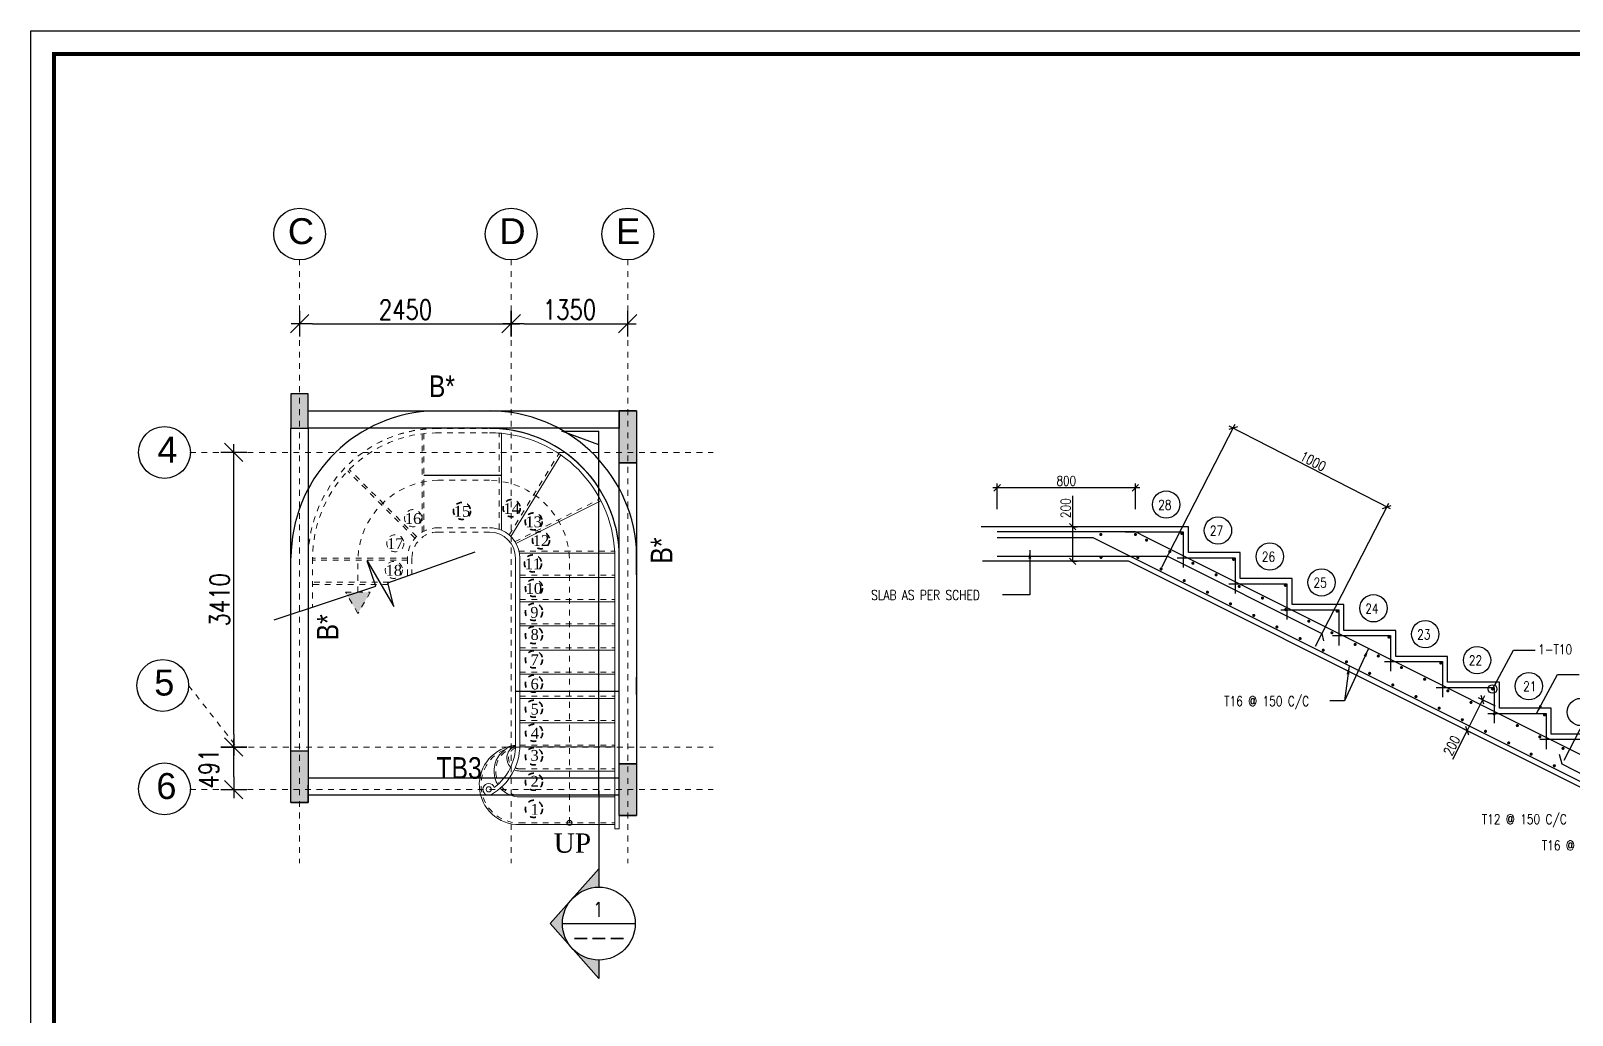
# Model space of a CAD drawing. Header units: metres. Extents: x 503482 to 1007323, y 2781056 to 5562345.
# Drawn here: x 503946.43 to 503973.2, y 2781096.59 to 2781113.68 of the extents above; entities that cross this region are included whole.
import ezdxf
from ezdxf.enums import TextEntityAlignment as Align

# ---------------------------------------------------------------- set-up
doc = ezdxf.new("R2010")
doc.units = ezdxf.units.M
doc.header["$LTSCALE"] = 10
doc.header["$MEASUREMENT"] = 0
doc.header["$PDMODE"] = 3
for name, pattern in [('1013-Lower$0$CACHE', [0.375, 0.25, -0.125]), ('HIDDEN', [0.375, 0.25, -0.125]), ('PHANTOM2', [1.25, 0.625, -0.125, 0.125, -0.125, 0.125, -0.125])]:
    doc.linetypes.add(name, pattern=pattern)
doc.layers.get('0').update_dxf_attribs({"linetype": 'CONTINUOUS'})
doc.layers.get('DEFPOINTS').update_dxf_attribs({"linetype": 'CONTINUOUS'})
for name, color, linetype, lineweight in [('01 wall', 4, 'CONTINUOUS', 35), ('01_WALLS', 7, 'CONTINUOUS', 25), ('H LINE', 1, 'HIDDEN', 5), ('S-TIE BEAM', 3, 'CONTINUOUS', 25), ('TEXT', 254, 'CONTINUOUS', 13), ('win', 6, 'CONTINUOUS', 15)]:
    doc.layers.add(name, color=color, linetype=linetype, lineweight=lineweight)
for name, color, linetype in [('A-TEXT', 2, 'CONTINUOUS'), ('A-VIEW-LN', 1, 'CONTINUOUS'), ('DIM-IN', 4, 'CONTINUOUS'), ('G-BEAM TEXT', 4, 'CONTINUOUS'), ('G-LEADER', 1, 'CONTINUOUS'), ('G-SYMBOLS', 7, 'CONTINUOUS'), ('G-TEXT', 3, 'CONTINUOUS'), ('M.TITLE BLOCK', 7, 'CONTINUOUS'), ('S-COL', 6, 'CONTINUOUS'), ('S-COL HATCH', 161, 'CONTINUOUS'), ('S-COL-NAME', 4, 'CONTINUOUS'), ('S-DIM', 1, 'CONTINUOUS'), ('S-PILECAP-DIM', 1, 'CONTINUOUS'), ('S-REINFORCEMENT', 4, 'CONTINUOUS')]:
    doc.layers.add(name, color=color, linetype=linetype)
doc.styles.add('ANWAR', font='arial.ttf')
doc.styles.add('AREAL', font='times.ttf')
doc.styles.add('ARIELNARROW 30', font='ARIALN.TTF', dxfattribs={"height": 0.25})
doc.styles.add('ROMANS', font='ROMANS.SHX', dxfattribs={"width": 0.8, "height": 0.25})
doc.dimstyles.new('bdc-1-100-A', dxfattribs={"dimtxt": 0.2, "dimasz": 0.1, "dimexe": 0, "dimexo": 0, "dimgap": 0.05, "dimtad": 1, "dimzin": 7, "dimdsep": 46, "dimtxsty": 'AREAL', "dimblk": 'OBLIQUE', "dimcen": 0.001, "dimdle": 0.1, "dimse1": 1, "dimse2": 1, "dimclrd": 15, "dimclre": 8, "dimclrt": 3, "dimadec": 0, "dimazin": 0, "dimtfac": 1, "dimtix": 1, "dimtmove": 2, "dimatfit": 3, "dimldrblk": 'OBLIQUE', "dimfxl": 0.1, "dimtolj": 1, "dimtzin": 0, "dimlwe": 5, "dimarcsym": 0})
doc.dimstyles.new('DIM-100', dxfattribs={"dimtxt": 225, "dimasz": 150, "dimexe": 100, "dimexo": 100, "dimgap": 50, "dimtad": 1, "dimdec": 0, "dimzin": 9, "dimdsep": 46, "dimtxsty": 'ROMANS', "dimblk1": 'D-oblique', "dimblk2": 'D-oblique', "dimsah": 1, "dimcen": 100, "dimdle": 100, "dimse1": 1, "dimse2": 1, "dimclrd": 256, "dimclre": 256, "dimclrt": 3, "dimadec": 0, "dimazin": 0, "dimtfac": 1, "dimtdec": 0, "dimtofl": 0, "dimtmove": 2, "dimatfit": 3, "dimldrblk": 'OBLIQUE', "dimfxl": 1, "dimtolj": 1, "dimtzin": 0, "dimarcsym": 0})
doc.dimstyles.new('DIM-25', dxfattribs={"dimscale": 0.25, "dimtxt": 225, "dimasz": 150, "dimexe": 100, "dimexo": 100, "dimgap": 50, "dimtad": 1, "dimdec": 1, "dimzin": 9, "dimdsep": 46, "dimtxsty": 'ROMANS', "dimblk1": 'OBLIQUE', "dimblk2": 'OBLIQUE', "dimsah": 1, "dimcen": 100, "dimdle": 100, "dimclrd": 256, "dimclre": 256, "dimclrt": 3, "dimadec": 0, "dimazin": 0, "dimtfac": 1, "dimtdec": 1, "dimtofl": 0, "dimtmove": 2, "dimatfit": 3, "dimldrblk": 'OBLIQUE', "dimfxl": 1, "dimtolj": 1, "dimtzin": 0, "dimlwd": -1, "dimlwe": -1, "dimarcsym": 0})
doc.dimstyles.new('DOTBLANKED-25', dxfattribs={"dimscale": 0.25, "dimtxt": 225, "dimasz": 200, "dimexe": 100, "dimexo": 100, "dimgap": 50, "dimtad": 1, "dimdec": 0, "dimzin": 0, "dimdsep": 46, "dimtxsty": 'ROMANS', "dimblk1": 'DOTBLANK', "dimblk2": 'DOTBLANK', "dimsah": 1, "dimcen": 100, "dimdle": 100, "dimclrd": 256, "dimclre": 256, "dimclrt": 3, "dimadec": 0, "dimazin": 0, "dimtfac": 1, "dimtdec": 0, "dimtofl": 0, "dimtmove": 2, "dimatfit": 3, "dimldrblk": 'DOTBLANK', "dimfxl": 1, "dimtolj": 1, "dimtzin": 0, "dimlwd": -1, "dimlwe": -1, "dimarcsym": 0})
doc.dimstyles.new('LEADER-25', dxfattribs={"dimscale": 0.25, "dimtxt": 225, "dimasz": 200, "dimexe": 100, "dimexo": 100, "dimgap": 50, "dimtad": 1, "dimdec": 0, "dimzin": 0, "dimdsep": 46, "dimtxsty": 'ROMANS', "dimcen": 100, "dimdle": 100, "dimclrd": 256, "dimclre": 256, "dimclrt": 3, "dimadec": 0, "dimazin": 0, "dimtfac": 1, "dimtdec": 0, "dimtofl": 0, "dimtmove": 2, "dimatfit": 3, "dimfxl": 1, "dimtolj": 1, "dimtzin": 0, "dimlwd": -1, "dimlwe": -1, "dimarcsym": 0})

# ---------------------------------------------------------------- blocks, each defined once
blk = doc.blocks.new('_Oblique')
at = {"color": 0, "linetype": 'ByBlock', "lineweight": -2}
blk.add_line((-0.5, -0.5), (0.5, 0.5), dxfattribs=at)
blk = doc.blocks.new('*D1002')
at = {"layer": 'DEFPOINTS', "color": 0, "transparency": 16777216}
for p in [(538614.8, 228856.9), (538614.8, 228656.9), (538643.7, 228656.9)]:
    blk.add_point(p, dxfattribs=at)
at = {"layer": 'S-DIM', "transparency": 16777216}
for p, q in [((538643.7, 228856.9), (538643.7, 229035.1)), ((538643.7, 228656.9), (538643.7, 228881.9)), ((538639.8, 228856.9), (538668.7, 228856.9)), ((538639.8, 228656.9), (538668.7, 228656.9))]:
    blk.add_line(p, q, dxfattribs=at)
at = {"layer": 'S-DIM', "transparency": 16777216, "xscale": 37.5, "yscale": 37.5, "zscale": 37.5}
for p, rotation in [((538643.7, 228856.9), 90), ((538643.7, 228656.9), 270)]:
    blk.add_blockref('_Oblique', p, dxfattribs=dict(at, rotation=rotation))
at = {"layer": 'S-DIM', "color": 3, "transparency": 16777216, "insert": (538603.1, 228964.7), "char_height": 56.25, "attachment_point": 5, "rotation": 90, "style": 'ROMANS'}
blk.add_mtext('\\A1;200', dxfattribs=at)
blk = doc.blocks.new('*D1003')
at = {"layer": 'DEFPOINTS', "color": 0, "transparency": 16777216}
for p in [(541114, 227806.9), (540926.4, 227677.1), (541024.5, 227628)]:
    blk.add_point(p, dxfattribs=at)
at = {"layer": 'S-DIM', "transparency": 16777216}
for p, q in [((541027.1, 227878.3), (540926.4, 227677.1)), ((541091.6, 227818.1), (540993.5, 227867.1)), ((540926.4, 227677.1), (540842.8, 227509.9)), ((541002.2, 227639.2), (540904.1, 227688.2))]:
    blk.add_line(p, q, dxfattribs=at)
at = {"layer": 'S-DIM', "transparency": 16777216, "xscale": 37.5, "yscale": 37.5, "zscale": 37.5}
for p, rotation in [((541015.9, 227855.9), 63.43494882290711), ((540926.4, 227677.1), 243.4349488229071)]:
    blk.add_blockref('_Oblique', p, dxfattribs=dict(at, rotation=rotation))
at = {"layer": 'S-DIM', "color": 3, "transparency": 16777216, "insert": (540838, 227591), "char_height": 56.25, "attachment_point": 5, "rotation": 63.43495, "style": 'ROMANS'}
blk.add_mtext('\\A1;200', dxfattribs=at)
blk = doc.blocks.new('_DOTBLANK')
at = {"color": 0, "linetype": 'ByBlock'}
blk.add_line((-0.5, 0), (-1, 0), dxfattribs=at)
blk.add_circle((0, 0), 0.5, dxfattribs=at)
blk = doc.blocks.new('*D1004')
at = {"layer": 'DEFPOINTS', "color": 0, "transparency": 16777216}
for p in [(541901.8, 228310), (541477.7, 227483.3), (542367.5, 227026.9)]:
    blk.add_point(p, dxfattribs=at)
at = {"layer": 'S-DIM', "transparency": 16777216}
for p, q in [((541489.1, 227505.6), (541913.2, 228332.3)), ((542813.8, 227842.2), (541879.6, 228321.4)), ((542378.9, 227049.1), (542803, 227875.8))]:
    blk.add_line(p, q, dxfattribs=at)
at = {"layer": 'S-DIM', "transparency": 16777216, "xscale": 37.5, "yscale": 37.5, "zscale": 37.5}
for p, rotation in [((541901.8, 228310), 152.8410595292537), ((542791.6, 227853.6), 332.8410595292536)]:
    blk.add_blockref('_Oblique', p, dxfattribs=dict(at, rotation=rotation))
at = {"layer": 'S-DIM', "color": 3, "transparency": 16777216, "insert": (542365.2, 228117.9), "char_height": 56.25, "attachment_point": 5, "rotation": 332.84106, "style": 'ROMANS'}
blk.add_mtext('\\A1;1000', dxfattribs=at)
blk = doc.blocks.new('*D1005')
at = {"layer": 'DEFPOINTS', "color": 0, "transparency": 16777216}
for p in [(538206.8, 229081.6), (538206.8, 228934.3), (539006.8, 228934.3)]:
    blk.add_point(p, dxfattribs=at)
at = {"layer": 'S-DIM', "transparency": 16777216}
for p, q in [((539031.8, 229081.6), (538181.8, 229081.6)), ((538206.8, 228959.3), (538206.8, 229106.6)), ((539006.8, 228959.3), (539006.8, 229106.6))]:
    blk.add_line(p, q, dxfattribs=at)
at = {"layer": 'S-DIM', "transparency": 16777216, "xscale": 37.5, "yscale": 37.5, "zscale": 37.5, "rotation": 180}
blk.add_blockref('_Oblique', (538206.8, 229081.6), dxfattribs=at)
at = {"layer": 'S-DIM', "transparency": 16777216, "xscale": 37.5, "yscale": 37.5, "zscale": 37.5}
blk.add_blockref('_Oblique', (539006.8, 229081.6), dxfattribs=at)
at = {"layer": 'S-DIM', "color": 3, "transparency": 16777216, "insert": (538606.8, 229122.2), "char_height": 56.25, "attachment_point": 5, "style": 'ROMANS'}
blk.add_mtext('\\A1;800', dxfattribs=at)
blk = doc.blocks.new('*D1009')
at = {"layer": 'DEFPOINTS', "color": 0, "transparency": 16777216}
for p in [(539572.1, 229427.5), (539148, 228600.8), (540037.7, 228144.4)]:
    blk.add_point(p, dxfattribs=at)
at = {"layer": 'S-DIM', "transparency": 16777216}
for p, q in [((539159.4, 228623.1), (539583.5, 229449.8)), ((540484.1, 228959.6), (539549.8, 229438.9)), ((540049.1, 228166.6), (540473.2, 228993.3))]:
    blk.add_line(p, q, dxfattribs=at)
at = {"layer": 'S-DIM', "transparency": 16777216, "xscale": 37.5, "yscale": 37.5, "zscale": 37.5}
for p, rotation in [((539572.1, 229427.5), 152.8410595292537), ((540461.8, 228971), 332.8410595292536)]:
    blk.add_blockref('_Oblique', p, dxfattribs=dict(at, rotation=rotation))
at = {"layer": 'S-DIM', "color": 3, "transparency": 16777216, "insert": (540035.5, 229235.4), "char_height": 56.25, "attachment_point": 5, "rotation": 332.84106, "style": 'ROMANS'}
blk.add_mtext('\\A1;1000', dxfattribs=at)
blk = doc.blocks.new('*D969')
at = {"layer": '01_WALLS', "color": 15, "linetype": 'Continuous', "lineweight": -2, "ltscale": 0.04, "transparency": 16777216}
blk.add_line((542292, 228166), (543493, 228166), dxfattribs=at)
at = {"layer": 'DEFPOINTS', "color": 0, "ltscale": 0.04, "transparency": 16777216}
for p in [(542293, 228166), (543493, 228166), (543493, 228141)]:
    blk.add_point(p, dxfattribs=at)
at = {"layer": '01_WALLS', "color": 15, "lineweight": -2, "ltscale": 0.04, "transparency": 16777216, "xscale": 0.1, "yscale": 0.1, "zscale": 0.1, "rotation": 180}
blk.add_blockref('_Oblique', (542293, 228166), dxfattribs=at)
at = {"layer": '01_WALLS', "color": 15, "lineweight": -2, "ltscale": 0.04, "transparency": 16777216, "xscale": 0.1, "yscale": 0.1, "zscale": 0.1}
blk.add_blockref('_Oblique', (543493, 228166), dxfattribs=at)
at = {"layer": '01_WALLS', "color": 3, "lineweight": 5, "ltscale": 0.04, "transparency": 16777216, "insert": (542982, 228318), "char_height": 0.2, "attachment_point": 5, "style": 'AREAL'}
blk.add_mtext('\\A1;1200.00', dxfattribs=at)
blk = doc.blocks.new('*D970')
at = {"color": 15, "linetype": 'Continuous', "lineweight": -2, "ltscale": 0.04, "transparency": 16777216}
blk.add_line((542130, 230662), (541230, 230662), dxfattribs=at)
at = {"layer": 'DEFPOINTS', "color": 0, "ltscale": 0.04, "transparency": 16777216}
for p in [(541230, 230662), (541230, 230588), (542130, 230593)]:
    blk.add_point(p, dxfattribs=at)
at = {"color": 15, "lineweight": -2, "ltscale": 0.04, "transparency": 16777216, "xscale": 0.1, "yscale": 0.1, "zscale": 0.1, "rotation": 180}
blk.add_blockref('_Oblique', (541230, 230662), dxfattribs=at)
at = {"color": 15, "lineweight": -2, "ltscale": 0.04, "transparency": 16777216, "xscale": 0.1, "yscale": 0.1, "zscale": 0.1}
blk.add_blockref('_Oblique', (542130, 230662), dxfattribs=at)
at = {"color": 3, "ltscale": 0.04, "transparency": 16777216, "insert": (541680, 230663), "char_height": 0.2, "attachment_point": 5, "style": 'AREAL'}
blk.add_mtext('\\A1;900.00', dxfattribs=at)
blk = doc.blocks.new('D-oblique')
for p, q in [((-1, 0), (0.65, 0)), ((-0.71, -0.71), (0.71, 0.71)), ((0, -1), (0, 1))]:
    blk.add_line(p, q)
blk = doc.blocks.new('*D1412')
at = {"layer": 'DEFPOINTS', "color": 0, "transparency": 16777216}
for p in [(525149, 231306), (527599, 231460), (527599, 231306)]:
    blk.add_point(p, dxfattribs=at)
at = {"layer": 'S-PILECAP-DIM', "lineweight": -2, "transparency": 16777216}
blk.add_line((525299, 231460), (527449, 231460), dxfattribs=at)
at = {"layer": 'S-PILECAP-DIM', "lineweight": -2, "transparency": 16777216, "xscale": 150, "yscale": 150, "zscale": 150, "rotation": 180}
blk.add_blockref('D-oblique', (525149, 231460), dxfattribs=at)
at = {"layer": 'S-PILECAP-DIM', "lineweight": -2, "transparency": 16777216, "xscale": 150, "yscale": 150, "zscale": 150}
blk.add_blockref('D-oblique', (527599, 231460), dxfattribs=at)
at = {"layer": 'S-PILECAP-DIM', "color": 3, "transparency": 16777216, "insert": (526374, 231622), "char_height": 225, "attachment_point": 5, "style": 'ROMANS'}
blk.add_mtext('\\A1;2450', dxfattribs=at)
blk = doc.blocks.new('*D1413')
at = {"layer": 'DEFPOINTS', "color": 0, "transparency": 16777216}
for p in [(528949, 231460), (527599, 231151), (528949, 231151)]:
    blk.add_point(p, dxfattribs=at)
at = {"layer": 'S-PILECAP-DIM', "lineweight": -2, "transparency": 16777216}
blk.add_line((527749, 231460), (528799, 231460), dxfattribs=at)
at = {"layer": 'S-PILECAP-DIM', "lineweight": -2, "transparency": 16777216, "xscale": 150, "yscale": 150, "zscale": 150, "rotation": 180}
blk.add_blockref('D-oblique', (527599, 231460), dxfattribs=at)
at = {"layer": 'S-PILECAP-DIM', "lineweight": -2, "transparency": 16777216, "xscale": 150, "yscale": 150, "zscale": 150}
blk.add_blockref('D-oblique', (528949, 231460), dxfattribs=at)
at = {"layer": 'S-PILECAP-DIM', "color": 3, "transparency": 16777216, "insert": (528274, 231622), "char_height": 225, "attachment_point": 5, "style": 'ROMANS'}
blk.add_mtext('\\A1;1350', dxfattribs=at)
blk = doc.blocks.new('*D1414')
at = {"layer": 'DEFPOINTS', "color": 0, "transparency": 16777216}
for p in [(524387, 226560), (524725, 226560), (524725, 226068)]:
    blk.add_point(p, dxfattribs=at)
at = {"layer": 'S-PILECAP-DIM', "lineweight": -2, "transparency": 16777216}
blk.add_line((524387, 226218), (524387, 226410), dxfattribs=at)
at = {"layer": 'S-PILECAP-DIM', "lineweight": -2, "transparency": 16777216, "xscale": 150, "yscale": 150, "zscale": 150}
for p, rotation in [((524387, 226560), 90), ((524387, 226068), 270)]:
    blk.add_blockref('D-oblique', p, dxfattribs=dict(at, rotation=rotation))
at = {"layer": 'S-PILECAP-DIM', "color": 3, "transparency": 16777216, "insert": (524099, 226314), "char_height": 225, "attachment_point": 5, "rotation": 90, "style": 'ROMANS'}
blk.add_mtext('\\A1;491', dxfattribs=at)
blk = doc.blocks.new('*D1415')
at = {"layer": 'DEFPOINTS', "color": 0, "transparency": 16777216}
for p in [(524387, 229970), (524702, 229970), (524725, 226560)]:
    blk.add_point(p, dxfattribs=at)
at = {"layer": 'S-PILECAP-DIM', "lineweight": -2, "transparency": 16777216}
blk.add_line((524387, 226710), (524387, 229820), dxfattribs=at)
at = {"layer": 'S-PILECAP-DIM', "lineweight": -2, "transparency": 16777216, "xscale": 150, "yscale": 150, "zscale": 150}
for p, rotation in [((524387, 229970), 90), ((524387, 226560), 270)]:
    blk.add_blockref('D-oblique', p, dxfattribs=dict(at, rotation=rotation))
at = {"layer": 'S-PILECAP-DIM', "color": 3, "transparency": 16777216, "insert": (524224, 228265), "char_height": 225, "attachment_point": 5, "rotation": 90, "style": 'ROMANS'}
blk.add_mtext('\\A1;3410', dxfattribs=at)
blk = doc.blocks.new('SEC-BB')
h = blk.add_hatch(color=7)
h.paths.add_polyline_path([(667, 0), (392, 310, -0.347313), (392, -310)])
h.paths.add_polyline_path([(354, -353, -0.199601), (0, -500), (0, -752)])
h.paths.add_polyline_path([(354, 353), (0, 752), (0, 500, -0.199601)])
at = {"color": 4}
for p, q in [((0, 500), (0, 752)), ((500, 0), (-500, 0)), ((0, -1825), (0, -500))]:
    blk.add_line(p, q, dxfattribs=at)
at = {"color": 2}
for p in [(0, 752), (0, -752)]:
    blk.add_line(p, (667, 0), dxfattribs=at)
blk.add_circle((0, 0), 500, dxfattribs=at)
at = {"color": 4, "style": 'ROMANS', "width": 0.9}
blk.add_attdef('SEC', text='', height=250, dxfattribs=at).set_placement((-1, 64), align=Align.CENTER)
at = {"style": 'ROMANS', "width": 0.9}
blk.add_attdef('SHT', text='', height=200, dxfattribs=at).set_placement((8, -294), align=Align.CENTER)
blk = doc.blocks.new('A$C6fbebc54')
at = {"layer": 'DIM-IN', "color": 1}
for points in [[(3869.57, 4551.44), (3569.57, 4551.44), (3569.57, 4701.44), (3269.57, 4701.44), (3269.57, 4851.44), (2969.57, 4851.44), (2969.57, 5001.44), (2669.57, 5001.44), (2669.57, 5151.44), (2369.57, 5151.44), (2369.57, 5301.44), (2069.57, 5301.44), (2069.57, 5451.44), (1769.57, 5451.44), (1769.57, 5601.44), (1469.57, 5601.44), (1469.57, 5751.44), (269.57, 5751.44)], [(4722.35, 3751.44), (1122.35, 5551.44), (277.84, 5551.44)]]:
    blk.add_lwpolyline(points, dxfattribs=at)
at = {"layer": 'DIM-IN', "color": 252}
for centre in [(1340.22, 5879.4), (1640.22, 5729.4), (1940.22, 5579.4), (2240.22, 5429.4), (2540.22, 5279.4), (2840.22, 5129.4), (3140.22, 4979.4), (3440.22, 4829.4), (3740.22, 4679.4)]:
    blk.add_circle(centre, 79.01, dxfattribs=at)
at = {"layer": 'S-COL-NAME'}
for p, q in [((2242.17, 5134.2), (2252.03, 5091.45)), ((3633.29, 4377.9), (3618.13, 4433.67))]:
    blk.add_line(p, q, dxfattribs=at)
for points in [[(5819.51, 3813.23), (4978.9, 3813.23), (1230.74, 5687.31), (1162.48, 5721.44), (362.37, 5721.44)], [(5830.6, 3883.93), (5830.6, 3781.44), (4729.43, 3781.44), (917.69, 5687.31), (362.37, 5687.31)], [(362.37, 5581.44), (1347.7, 5581.44), (2242.17, 5134.2)], [(5839.09, 3813.23), (5839.09, 3921.44), (4523.03, 3921.44), (3633.29, 4377.9)]]:
    blk.add_lwpolyline(points, dxfattribs=at)
at = {"layer": 'S-COL-NAME', "color": 2}
for points in [[(1103.35, 5721.44), (1439.57, 5721.44), (1439.57, 5515.08)], [(1403.35, 5571.44), (1739.57, 5571.44), (1739.57, 5365.08)], [(1703.35, 5421.44), (2039.57, 5421.44), (2039.57, 5215.08)], [(2003.35, 5271.44), (2339.57, 5271.44), (2339.57, 5065.08)], [(2303.35, 5121.44), (2639.57, 5121.44), (2639.57, 4915.08)], [(2603.35, 4971.44), (2939.57, 4971.44), (2939.57, 4765.08)], [(2903.35, 4821.44), (3239.57, 4821.44), (3239.57, 4615.08)], [(3203.35, 4671.44), (3539.57, 4671.44), (3539.57, 4465.08)], [(3503.35, 4521.44), (3839.57, 4521.44), (3839.57, 4315.08)]]:
    blk.add_lwpolyline(points, dxfattribs=at)
at = {"layer": 'S-REINFORCEMENT', "const_width": 8.93}
for points in [[(962.37, 5710.99, -1), (962.37, 5701.91, -1)], [(1162.37, 5710.99, -1), (1162.37, 5701.91, -1)], [(1430.33, 5717.05, 1), (1430.33, 5707.97, 1)], [(1226.82, 5678.76, -1), (1226.82, 5669.69, -1)], [(963.18, 5578.39, -1), (963.18, 5569.32, -1)], [(1176.63, 5578.39, -1), (1176.63, 5569.32, -1)], [(1360.98, 5611.68, -1), (1360.98, 5602.61, -1)], [(1495.15, 5544.6, -1), (1495.15, 5535.52, -1)], [(1730.33, 5567.05, 1), (1730.33, 5557.97, 1)], [(1310.8, 5511.31, -1), (1310.8, 5502.24, -1)], [(1444.96, 5444.23, -1), (1444.96, 5435.16, -1)], [(1629.31, 5477.52, -1), (1629.31, 5468.44, -1)], [(1579.13, 5377.15, -1), (1579.13, 5368.07, -1)], [(1763.48, 5410.43, -1), (1763.48, 5401.36, -1)], [(2030.33, 5417.05, 1), (2030.33, 5407.97, 1)], [(1713.29, 5310.07, -1), (1713.29, 5300.99, -1)], [(1897.64, 5343.35, -1), (1897.64, 5334.28, -1)], [(2031.8, 5276.27, -1), (2031.8, 5267.2, -1)], [(2330.33, 5267.05, 1), (2330.33, 5257.97, 1)], [(1847.46, 5242.98, -1), (1847.46, 5233.91, -1)], [(1981.62, 5175.9, -1), (1981.62, 5166.83, -1)], [(2165.97, 5209.19, -1), (2165.97, 5200.11, -1)], [(2115.78, 5108.82, -1), (2115.78, 5099.75, -1)], [(2300.13, 5142.11, -1), (2300.13, 5133.03, -1)], [(2630.33, 5117.05, 1), (2630.33, 5107.97, 1)], [(2249.95, 5041.74, -1), (2249.95, 5032.66, -1)], [(2434.3, 5075.02, -1), (2434.3, 5065.95, -1)], [(2568.46, 5007.94, -1), (2568.46, 4998.87, -1)], [(2384.11, 4974.66, -1), (2384.11, 4965.58, -1)], [(2518.28, 4907.57, -1), (2518.28, 4898.5, -1)], [(2702.62, 4940.86, -1), (2702.62, 4931.78, -1)], [(2930.33, 4967.05, 1), (2930.33, 4957.97, 1)], [(2652.44, 4840.49, -1), (2652.44, 4831.42, -1)], [(2836.79, 4873.78, -1), (2836.79, 4864.7, -1)], [(3230.33, 4817.05, 1), (3230.33, 4807.97, 1)], [(2786.6, 4773.41, -1), (2786.6, 4764.34, -1)], [(2970.95, 4806.7, -1), (2970.95, 4797.62, -1)], [(3105.12, 4739.61, -1), (3105.12, 4730.54, -1)], [(2920.77, 4706.33, -1), (2920.77, 4697.25, -1)], [(3054.93, 4639.25, -1), (3054.93, 4630.17, -1)], [(3239.28, 4672.53, -1), (3239.28, 4663.46, -1)], [(3530.33, 4667.05, 1), (3530.33, 4657.97, 1)], [(3189.1, 4572.16, -1), (3189.1, 4563.09, -1)], [(3373.44, 4605.45, -1), (3373.44, 4596.37, -1)], [(3323.26, 4505.08, -1), (3323.26, 4496.01, -1)], [(3503.55, 4540.4, -1), (3503.55, 4531.32, -1)], [(3637.71, 4473.31, -1), (3637.71, 4464.24, -1)], [(3453.37, 4440.03, -1), (3453.37, 4430.95, -1)], [(3587.53, 4372.95, -1), (3587.53, 4363.87, -1)]]:
    blk.add_lwpolyline(points, format="xyb", close=True, dxfattribs=at)
at = {"layer": 'G-TEXT', "style": 'ROMANS', "width": 0.8}
for s, p in [('28', (1293.36, 5849.72, -3560.32)), ('27', (1593.36, 5699.72, -3560.32)), ('26', (1893.36, 5549.72, -3560.32)), ('25', (2193.36, 5399.72, -3560.32)), ('SLAB AS PER SCHED', (-366.7, 5327.96)), ('24', (2493.36, 5249.72, -3560.32)), ('23', (2793.36, 5099.72, -3560.32)), ('22', (3093.36, 4949.72, -3560.32)), ('1-T10', (3494.83, 5013.23)), ('21', (3406.22, 4799.72, -3560.32)), ('T16 @ 150 C/C', (1675.71, 4714.09)), ('T12 @ 150 C/C', (3168.28, 4031.04)), ('T16 @ 150 C/C', (3515.82, 3879.29))]:
    blk.add_text(s, height=56.25, dxfattribs=at).set_placement(p)
at = {"layer": 'S-DIM'}
for p1, p2, picture, middle in [((2193.29, 5038.92), (1303.55, 5495.38), '*D1009', (2191.07, 6129.97)), ((4523.03, 3921.44), (3633.29, 4377.9), '*D1004', (4520.81, 5012.49))]:
    dim = blk.add_aligned_dim(p1=p1, p2=p2, distance=-929.12, dimstyle='DIM-25', override={"dimtmove": 0}, dxfattribs=at)
    dim.commit()
    dim.dimension.update_dxf_attribs({"geometry": picture, "text_midpoint": middle, "insert": (-537844.42, -223105.45)})
dim = blk.add_linear_dim(base=(362.37, 5976.17), p1=(1162.37, 5828.9), p2=(362.37, 5828.9), dimstyle='DIM-25', override={"dimtmove": 0}, dxfattribs=at)
dim.commit()
dim.dimension.update_dxf_attribs({"geometry": '*D1005', "text_midpoint": (762.37, 6016.8), "insert": (-537844.42, -223105.45)})
for base, p1, p2, angle, picture, middle in [((799.3, 5551.44), (770.37, 5751.44), (770.37, 5551.44), 270, '*D1002', (799.3, 5859.29)), ((3082.01, 4571.61), (3269.57, 4701.44), (3180.12, 4522.55), 243.434949, '*D1003', (3029.87, 4467.34))]:
    dim = blk.add_linear_dim(base=base, p1=p1, p2=p2, angle=angle, dimstyle='DIM-25', override={"dimtmove": 0}, dxfattribs=at)
    dim.commit()
    dim.dimension.update_dxf_attribs({"geometry": picture, "text_midpoint": middle, "dimtype": 129, "insert": (-537844.42, -223105.45)})
at = {"layer": 'G-LEADER'}
for points, dimstyle in [([(551.09, 5615.76), (551.09, 5357.04), (393.15, 5357.04)], 'LEADER-25'), ([(2512, 5046.68), (2373.35, 4743.17), (2288.55, 4743.17)], 'LEADER-25'), ([(3230.33, 4812.51), (3352.07, 5036.67), (3477.31, 5036.67)], 'DOTBLANKED-25'), ([(2399.44, 4946.43), (2373.35, 4743.17), (2288.55, 4743.17)], 'LEADER-25'), ([(3484.95, 4671.44), (3606.69, 4895.6), (3731.94, 4895.6)], 'LEADER-25')]:
    blk.add_leader(points, dimstyle=dimstyle, dxfattribs=at)
blk = doc.blocks.new('A$Cd7abc82b')
at = {"layer": '01 wall', "color": 8, "linetype": '1013-Lower$0$CACHE'}
for centre in [(-6.439, -954.596), (567.667, -922.782), (823.427, -1076.304), (908.021, -1293.312), (815.445, -1562.45), (825.206, -1846.866), (825.206, -2123.378), (825.206, -2391.648), (825.206, -2672.296), (825.206, -2952.937), (825.206, -3244.008), (827.766, -3521.995), (825.206, -3794.279), (825.206, -4088.702), (825.206, -4401.869)]:
    blk.add_circle(centre, 99.282, dxfattribs=at)
at = {"layer": '01_WALLS', "color": 2, "linetype": 'HIDDEN', "lineweight": 0, "ltscale": 0.04}
for p, q in [((-312.5, 0), (312.5, 0)), ((-470, -1201.347), (-470, -59.134)), ((-450, -1190.01), (-450, -59.134)), ((-312.5, -50), (312.5, -50)), ((425, -1168.573), (425, -56.534)), ((538.279, -1232.56), (1115.499, -292.651)), ((-552.665, -1270.19), (-1330.33, -492.525)), ((-534.987, -1252.513), (-1312.805, -474.695)), ((606.736, -1310.46), (1590.555, -815.109)), ((-312.5, -1150), (312.5, -1150)), ((-287.5, -1200), (312.5, -1200)), ((-287.5, -1200), (312.5, -1200)), ((647.91, -1420), (1757.526, -1420)), ((-1787.5, -1499.873), (-1787.5, -2085.005)), ((-1737.5, -1499.873), (-1737.5, -2068.502)), ((-637.5, -1500), (-1737.5, -1500)), ((-637.5, -1525), (-1737.5, -1525)), ((-1212.5, -1895.223), (-1212.5, -1500)), ((-637.5, -1500), (-637.5, -1704.52)), ((-587.5, -1500), (-587.5, -1686.911)), ((-851.81, -1780), (-1737.5, -1780)), ((662.5, -1700), (1762.5, -1700)), ((-862.183, -1805), (-1737.5, -1805)), ((662.5, -1980), (1762.5, -1980)), ((662.5, -2260), (1762.5, -2260)), ((662.5, -2540), (1762.5, -2540)), ((662.5, -2820), (1762.5, -2820)), ((662.5, -3100), (1762.5, -3100)), ((662.5, -3380), (1762.5, -3380)), ((662.5, -3665), (1762.5, -3665))]:
    blk.add_line(p, q, dxfattribs=at)
blk.add_lwpolyline([(312.5, -600), (-313.944, -600)], dxfattribs=at)
for points in [[(612.084, -3686.808, 0.964774244), (662.5, -4565), (1762.5, -4565)], [(616.013, -3686.377, 0.526886008), (423.902, -4111.53, 0.526886008)], [(611.712, -3695.29, 0.531343228), (570.309, -3906.656)], [(662.857, -3685.004, 0.001312753), (662.174, -3685.004, 0.001312753)], [(662.5, -3685, 0.000184794), (662.175, -3684.993, 0.000184794)], [(607.92, -3927.455, 0.113448253), (662.5, -3940), (1762.5, -3940)], [(451.608, -4149.186, 0.21651378), (662.5, -4245), (1762.5, -4245)]]:
    blk.add_lwpolyline(points, format="xyb", dxfattribs=at)
for centre in [(-573.001, -1038.22), (-779.486, -1328.86), (-796.467, -1637.294)]:
    blk.add_circle(centre, 99.282, dxfattribs=at)
for centre, radius, start, end in [((-287.5, -1500), 1500, 90, 180), ((-287.5, -1500), 1450, 90, 180), ((-269.218, -1544.137), 944.314, 91.1093378, 177.3210135), ((-287.5, -1500), 350, 90, 180), ((-287.5, -1500), 300, 90, 180), ((-287.5, -1500), 300, 90, 180)]:
    blk.add_arc(centre, radius, start, end, dxfattribs=at)
at = {"layer": 'H LINE', "color": 8, "linetype": '1013-Lower$0$CACHE', "ltscale": 2}
blk.add_line((-312.5, -0.208), (-312.5, 0), dxfattribs=at)
blk.add_lwpolyline([(1237.5, -4565), (1237.5, -1500)], dxfattribs=at)
blk.add_arc((294.218, -1544.137), 944.314, 2.6789865, 88.8906622, dxfattribs=at)
at = {"layer": 'S-TIE BEAM', "color": 8, "ltscale": 0.04}
blk.add_lwpolyline([(-2182.093, -2215.242), (-1006.576, -1827.257), (-1104.209, -1531.448), (-797.407, -2061.675), (-867.13, -1785.396), (146.916, -1428.251)], dxfattribs=at)
at = {"layer": 'win', "ltscale": 20}
for p, q in [((450, -1178.14), (450, -56.534)), ((557.11, -1249.669), (1136.803, -305.734)), ((-1365.691, -457.165), (-1365.838, -457.017)), ((617.978, -1332.789), (1601.798, -837.439)), ((612.5, -1499.911), (612.5, -3673.604)), ((654.37, -1445), (1759.385, -1445)), ((662.5, -1500), (662.5, -3665)), ((662.5, -1725), (1762.5, -1725)), ((612.5, -1839.995), (612.5, -2722.786)), ((662.5, -2005), (1762.5, -2005)), ((662.5, -2285), (1762.5, -2285)), ((662.5, -2565), (1762.5, -2565)), ((662.5, -2845), (1762.5, -2845)), ((662.5, -3125), (1762.5, -3125)), ((662.5, -3405), (1762.5, -3405)), ((662.5, -3685), (1762.5, -3685))]:
    blk.add_line(p, q, dxfattribs=at)
blk.add_lwpolyline([(1762.5, -1500), (1762.5, -4635), (1812.5, -4635), (1812.5, -1500)], dxfattribs=at)
for points in [[(612.5, -3666.688, 0.966947866), (662.713, -4585), (1762.5, -4585)], [(612.5, -3666.688, 0.526886007), (406.804, -4121.906, 0.531357994)], [(612.5, -3673.544, 0.551198968), (556.138, -3920.769)], [(662.93, -3665.005, 0.000233598), (662.5, -3664.996, 0.000233598)], [(597.546, -3950.207, 0.112432746), (662.5, -3965), (1762.5, -3965)], [(436.545, -4162.343, 0.21651378), (662.5, -4265), (1762.5, -4265)]]:
    blk.add_lwpolyline(points, format="xyb", dxfattribs=at)
for centre, radius in [((302.59, -4176.695), 29.79), ((1237.5, -4565), 29.633)]:
    blk.add_circle(centre, radius, dxfattribs=at)
for centre, radius, start, end in [((312.5, -1500), 1500, 0, 90), ((312.5, -1500), 1450, 84.5586036, 90), ((312.5, -1500), 1450, 0, 84.5586036), ((312.5, -1500), 350, 66.8676036, 90), ((312.5, -1500), 300, 0, 90), ((312.5, -1500), 350, 0, 66.8676036), ((0.485, -3664.23), 662.015, 300.0977391, 359.9333448), ((0.485, -3664.23), 612.015, 306.7019364, 359.9333448), ((302.59, -4176.695), 67.29, 18.8840278, 304.676374)]:
    blk.add_arc(centre, radius, start, end, dxfattribs=at)
at = {"layer": '01_WALLS', "color": 2, "linetype": 'HIDDEN', "lineweight": 0, "ltscale": 0.04, "style": 'AREAL'}
for s, p in [('16', (-668.33, -1105.778)), ('17', (-874.815, -1396.418)), ('18', (-891.795, -1704.852))]:
    blk.add_text(s, height=125.44, dxfattribs=at).set_placement(p)
at = {"layer": 'TEXT', "color": 1, "lineweight": 25, "style": 'AREAL'}
for s, height, p in [('14', 125.44, (472.339, -990.34)), ('15', 125.44, (-101.768, -1022.153)), ('13', 125.44, (728.099, -1143.862)), ('12', 125.44, (812.692, -1360.869)), ('11', 125.44, (720.116, -1630.008)), ('10', 125.44, (729.878, -1914.423)), ('9', 125.44, (783.493, -2190.936)), ('8', 125.44, (786.568, -2447.17)), ('7', 125.44, (786.568, -2739.854)), ('6', 125.44, (786.568, -3020.494)), ('5', 125.44, (786.568, -3311.565)), ('4', 125.44, (789.128, -3589.553)), ('3', 125.44, (786.568, -3846.049)), ('2', 125.44, (786.568, -4146.049)), ('1', 125.44, (786.568, -4471.049)), ('UP', 224, (1055.03, -4910.137))]:
    blk.add_text(s, height=height, dxfattribs=at).set_placement(p)
at = {"color": 3, "ltscale": 0.04}
dim = blk.add_linear_dim(base=(-450, -543.4), p1=(450, -612.761), p2=(-450, -617.289), dimstyle='bdc-1-100-A', override={"dimfxl": 0.05, "dimfxlon": 1, "dimarcsym": 1}, dxfattribs=at)
dim.commit()
dim.dimension.update_dxf_attribs({"geometry": '*D970', "text_midpoint": (0, -543.248), "insert": (-541680.045, -231205.778)})
at = {"layer": '01_WALLS', "lineweight": 5, "ltscale": 0.04}
dim = blk.add_linear_dim(base=(1812.5, -3040), p1=(612.5, -3040), p2=(1812.5, -3065), dimstyle='bdc-1-100-A', override={"dimfxl": 0.125, "dimfxlon": 1, "dimarcsym": 1}, dxfattribs=at)
dim.commit()
dim.dimension.update_dxf_attribs({"geometry": '*D969', "text_midpoint": (1301.531, -2887.981), "dimtype": 128, "insert": (-541680.045, -231205.778)})
blk = doc.blocks.new('A$C41c23b19')
at = {"layer": '01_WALLS', "ltscale": 0.04}
h = blk.add_hatch(color=161, dxfattribs=at)
h.dxf.hatch_style = 1
h.paths.add_polyline_path([(2258.6, -2624.2), (2058.6, -2624.2), (2058.6, -3024.2), (2258.6, -3024.2)])
at = {"layer": '01_WALLS', "linetype": 'HIDDEN', "lineweight": 0, "ltscale": 0.04}
h = blk.add_hatch(color=2, dxfattribs=at)
h.dxf.hatch_style = 1
h.paths.add_polyline_path([(2690.9, -4921.4), (2976.3, -4921.4), (2833.6, -5168.6)])
at = {"layer": '01_WALLS', "ltscale": 0.04}
h = blk.add_hatch(color=161, dxfattribs=at)
h.dxf.hatch_style = 1
h.paths.add_polyline_path([(5858.6, -6905.8), (6058.6, -6905.8), (6058.6, -7505.8), (5858.6, -7505.8)])
at = {"layer": 'S-COL HATCH', "ltscale": 0.04}
h = blk.add_hatch(color=161, dxfattribs=at)
h.dxf.hatch_style = 1
h.paths.add_polyline_path([(5858.6, -2824.2), (6058.6, -2824.2), (6058.6, -3424.2), (5858.6, -3424.2)])
h = blk.add_hatch(color=161, dxfattribs=at)
h.dxf.hatch_style = 1
h.paths.add_polyline_path([(2058.6, -6755.8), (2258.6, -6755.8), (2258.6, -7355.8), (2058.6, -7355.8)])
at = {"color": 252}
for centre in [(2158.6, -777, -1179.9), (4608.6, -777, -1179.9), (5958.6, -777, -1179.9), (594, -3304.2), (573.7, -6000.6), (594, -7197.5)]:
    blk.add_circle(centre, 299.7, dxfattribs=at)
at = {"layer": '01_WALLS', "color": 2, "ltscale": 0.04}
for p, q in [((4369.7, -2824.2), (3640.9, -2828.3)), ((6058.6, -4721.1), (6058.6, -4408.4))]:
    blk.add_line(p, q, dxfattribs=at)
at = {"layer": '01_WALLS', "color": 6, "ltscale": 0.04}
for points in [[(2258.6, -2624.2), (2058.6, -2624.2), (2058.6, -3024.2), (2258.6, -3024.2)], [(5858.6, -6905.8), (6058.6, -6905.8), (6058.6, -7505.8), (5858.6, -7505.8)]]:
    blk.add_lwpolyline(points, close=True, dxfattribs=at)
at = {"layer": '01_WALLS', "color": 2, "linetype": 'HIDDEN', "lineweight": 0, "ltscale": 0.04}
blk.add_lwpolyline([(2690.9, -4921.4), (2976.3, -4921.4), (2833.6, -5168.6)], close=True, dxfattribs=at)
at = {"layer": '01_WALLS', "color": 2, "ltscale": 0.04}
for centre, radius, start, end in [((3758.6, -4524.2), 1700, 93.97094, 179.92937), ((4355.6, -4531.6), 1707.5, 4.13939, 89.52565), ((4355.6, -4531.6), 1507.5, 4.40556, 89.47471)]:
    blk.add_arc(centre, radius, start, end, dxfattribs=at)
at = {"layer": '01_WALLS', "color": 2, "linetype": 'HIDDEN', "lineweight": 0, "ltscale": 0.04}
blk.add_arc((3758.6, -4524.2), 1500, 90, 117.08891, dxfattribs=at)
at = {"layer": 'A-VIEW-LN', "color": 252, "linetype": 'PHANTOM2', "lineweight": 5, "ltscale": 0.1}
for p, q in [((2158.6, -1071.7), (2158.6, -8057.9)), ((4608.6, -1071.7), (4608.6, -8057.9)), ((5958.6, -1071.7), (5958.6, -8057.9)), ((888.8, -3304.2), (6945.7, -3304.2)), ((873.4, -6001.9), (1432.9, -6714.6)), ((1432.9, -6714.6), (6945.7, -6714.6)), ((888.8, -7205.8), (6945.7, -7205.8))]:
    blk.add_line(p, q, dxfattribs=at)
at = {"layer": 'S-COL', "color": 6, "ltscale": 0.04}
for points in [[(5858.6, -2824.2), (6058.6, -2824.2), (6058.6, -3424.2), (5858.6, -3424.2)], [(2058.6, -6755.8), (2258.6, -6755.8), (2258.6, -7355.8), (2058.6, -7355.8)]]:
    blk.add_lwpolyline(points, close=True, dxfattribs=at)
at = {"layer": 'S-COL-NAME'}
blk.add_line((5623.5, -7269.2), (5623.5, -3059.7), dxfattribs=at)
blk.add_lwpolyline([(5623.5, -3217.7), (5194.5, -3059.7), (5623.5, -3059.7)], dxfattribs=at)
at = {"layer": 'S-TIE BEAM', "ltscale": 0.04}
for p, q in [((2258.6, -2624.2), (2058.6, -2624.2)), ((2258.6, -2824.2), (5858.6, -2824.2)), ((2258.6, -3024.2), (2258.6, -2824.2)), ((6058.6, -2824.2), (5858.6, -2824.2)), ((5858.6, -2824.2), (5858.6, -3024.2)), ((2058.6, -3024.2), (2258.6, -3024.2)), ((2058.6, -6755.8), (2058.6, -3024.2)), ((2258.6, -3024.2), (2258.6, -6755.8)), ((5858.6, -3024.2), (2258.6, -3024.2)), ((5858.6, -3424.2), (6058.6, -3424.2)), ((5858.6, -6905.8), (5858.6, -3424.2)), ((6058.6, -3424.2), (6058.6, -6905.8)), ((6058.6, -6105.8), (6058.6, -5905.8)), ((6058.6, -6905.8), (5858.6, -6905.8)), ((2258.6, -7071.2), (5858.6, -7071.2)), ((2258.6, -7355.8), (2258.6, -7155.8)), ((5858.6, -7271.2), (2258.6, -7271.2)), ((2058.6, -7355.8), (2258.6, -7355.8)), ((5858.6, -7505.8), (6058.6, -7505.8))]:
    blk.add_line(p, q, dxfattribs=at)
at = {"layer": 'G-SYMBOLS'}
ref = blk.add_blockref('SEC-BB', (5623.5, -8756.3), dxfattribs=dict(at, xscale=0.84375, yscale=0.84375, zscale=0.84375, rotation=180))
ref.add_attrib('SHT', '1', dxfattribs={"layer": '0', "height": 168.8, "style": 'ROMANS', "width": 0.9}).set_placement((5616.9, -8677.1), align=Align.CENTER)
ref.add_attrib('SEC', '---', dxfattribs={"layer": '0', "color": 4, "height": 210.94, "style": 'ROMANS', "width": 0.9}).set_placement((5624.6, -9021.1), align=Align.CENTER)
at = {"layer": 'S-COL-NAME'}
blk.add_blockref('A$Cd7abc82b', (4046.1, -3026.2), dxfattribs=at)
at = {"layer": 'A-TEXT', "style": 'ANWAR'}
for s, p in [('C', (2022.8, -893.7, -1179.9)), ('D', (4472.8, -893.7, -1179.9)), ('E', (5822.8, -893.7, -1179.9)), ('4', (511.6, -3420.9)), ('5', (475.7, -6117.3)), ('6', (500.2, -7314.2))]:
    blk.add_text(s, height=300, dxfattribs=at).set_placement(p)
at = {"layer": 'G-BEAM TEXT', "color": 4, "style": 'ARIELNARROW 30'}
for s, p in [('B*', (3655.1, -2663)), ('TB3', (3742.1, -7080.4))]:
    blk.add_text(s, height=250, dxfattribs=at).set_placement(p)
for p in [(6474.9, -4591.1), (2608.3, -5479.8)]:
    blk.add_text('B*', height=250, rotation=90, dxfattribs=at).set_placement(p)
at = {"layer": 'S-PILECAP-DIM'}
for base, p1, p2, picture, middle in [((4608.6, -1814.6), (2158.6, -1967.7), (4608.6, -1967.7), '*D1412', (3383.6, -1652.1)), ((5958.6, -1814.6), (4608.6, -2122.8), (5958.6, -2122.8), '*D1413', (5283.6, -1652.1))]:
    dim = blk.add_linear_dim(base=base, p1=p1, p2=p2, dimstyle='DIM-100', dxfattribs=at)
    dim.commit()
    dim.dimension.update_dxf_attribs({"geometry": picture, "text_midpoint": middle, "insert": (-522990.6, -233274.1)})
for base, p1, p2, picture, middle in [((1396.2, -3304.2), (1734.4, -6714.6), (1711.4, -3304.2), '*D1415', (1233.7, -5009.4)), ((1396.2, -6714.6), (1734.4, -7205.8), (1734.4, -6714.6), '*D1414', (1108.7, -6960.2))]:
    dim = blk.add_linear_dim(base=base, p1=p1, p2=p2, angle=90, dimstyle='DIM-100', dxfattribs=at)
    dim.commit()
    dim.dimension.update_dxf_attribs({"geometry": picture, "text_midpoint": middle, "insert": (-522990.6, -233274.1)})

msp = doc.modelspace()

# ---------------------------------------------------------------- linework, layer by layer
at = {"layer": 'M.TITLE BLOCK', "color": 253, "linetype": 'Continuous', "ltscale": 24}
msp.add_lwpolyline([(503946.431, 2781113.679), (503996.093, 2781113.679), (503996.093, 2781079.508), (503946.431, 2781079.508)], close=True, dxfattribs=at)
msp.add_lwpolyline([(503946.431, 2781113.679), (503996.093, 2781113.679), (503996.093, 2781079.508), (503946.431, 2781079.508)], close=True, dxfattribs=at)
at = {"layer": 'M.TITLE BLOCK', "color": 252, "const_width": 0.0705}
msp.add_lwpolyline([(503946.835, 2781113.275), (503995.689, 2781113.275), (503995.689, 2781079.912), (503946.835, 2781079.912)], close=True, dxfattribs=at)
msp.add_lwpolyline([(503946.835, 2781113.275), (503995.689, 2781113.275), (503995.689, 2781079.912), (503946.835, 2781079.912)], close=True, dxfattribs=at)

# ---------------------------------------------------------------- block references
at = {"layer": 'S-TIE BEAM', "ltscale": 0.04}
for name, p, xscale, yscale, zscale in [('A$C41c23b19', (503947.861, 2781111.317), 0.001500000000030636, 0.001500000000030636, 0.001500000000030636), ('A$C6fbebc54', (503962.128, 2781087.817), 0.003, 0.003, 0.003)]:
    msp.add_blockref(name, p, dxfattribs=dict(at, xscale=xscale, yscale=yscale, zscale=zscale))

doc.saveas('drawing.dxf')
